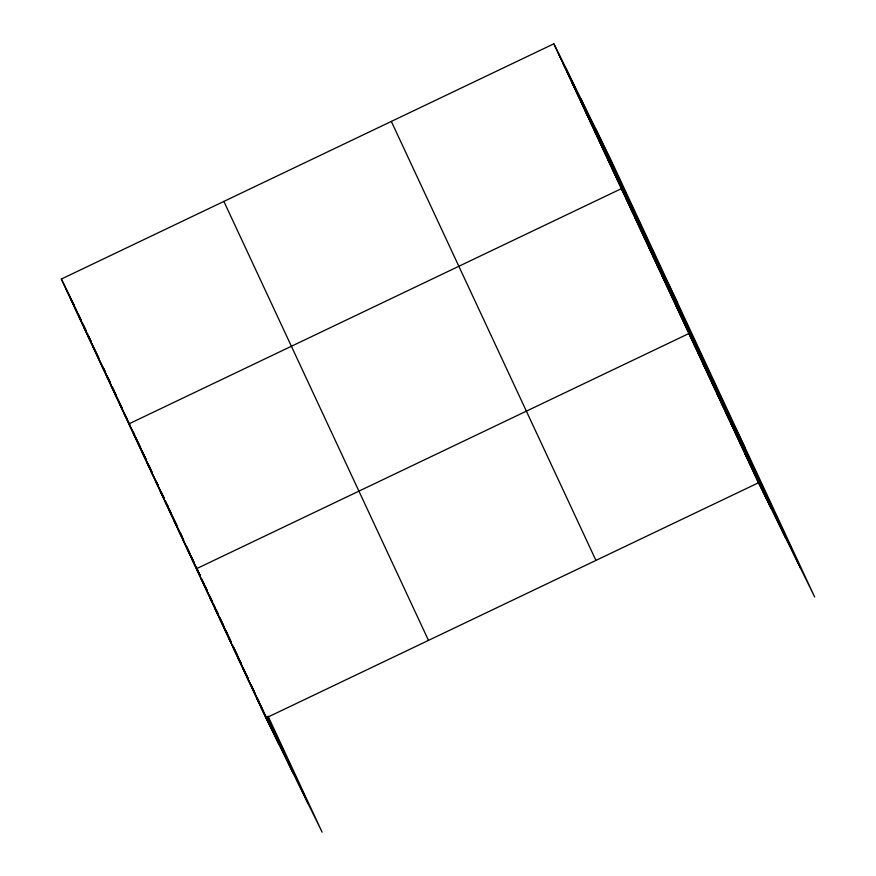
<?xml version="1.0" encoding="UTF-8"?>
<svg xmlns="http://www.w3.org/2000/svg" width="876" height="876" viewBox="0 0 876 876"><rect width="100%" height="100%" fill="white"/><g stroke="black" fill="none" stroke-linecap="round" stroke-linejoin="round"><path stroke-width="1.31" d="M268.034 716.119L322.138 832.2L265.954 718.013L61.342 279.039L553.862 43.8L610.046 157.987L814.658 596.961L758.474 482.775L553.862 43.8M265.954 718.013L758.474 482.775M558.362 53.458L570.999 79.136M562.863 63.116L575.499 88.794M567.363 72.774L580 98.451M571.864 82.432L584.5 108.109M576.364 92.089L589 117.767M580.865 101.747L593.512 127.425M585.376 111.405L598.012 137.083M589.877 121.063L602.513 146.741M594.377 130.721L607.013 156.399M598.877 140.379L611.514 166.057M603.378 150.037L616.014 175.715M607.878 159.684L620.515 185.373M612.379 169.342L625.015 195.03M616.879 179L629.515 204.688M677.575 302.855L621.38 188.658L128.86 423.896L141.496 449.585M625.88 198.315L638.516 224.004M630.381 207.973L643.028 233.662M634.892 217.631L647.528 243.309M639.392 227.289L652.029 252.967M643.893 236.947L656.529 262.625M648.393 246.605L661.03 272.283M652.894 256.263L665.53 281.941M657.394 265.921L670.03 291.599M661.895 275.579L674.531 301.256M666.395 285.237L679.031 310.914M670.896 294.894L683.532 320.572M675.396 304.552L688.032 330.23M679.896 314.21L692.544 339.888M684.408 323.868L697.044 349.546M745.093 447.713L688.908 333.526L196.388 568.765L207.218 590.774M693.54 343.469L706.176 369.157M698.183 353.422L710.819 379.1M702.815 363.376L715.451 389.053M707.458 373.318L720.094 399.007M712.089 383.272L724.726 408.95M716.732 393.225L729.369 418.903M721.375 403.168L734.011 428.857M726.007 413.122L738.643 438.799M730.65 423.075L743.286 448.753M735.282 433.018L747.918 458.706M739.924 442.971L752.561 468.649M744.556 452.925L757.192 478.603M749.199 462.867L761.835 488.556M753.831 472.821L766.467 498.499M61.342 279.039L73.978 304.717M65.842 288.697L76.672 310.706M70.343 298.355L81.172 320.364M74.843 308.013L86.275 331.248M79.344 317.67L87.173 333.57M88.367 336.012L91.378 342.122L87.48 333.69M83.844 327.328L95.878 351.78M88.345 336.986L98.583 357.769M92.845 346.644L104.879 371.095M97.356 356.302L109.993 381.98L107.737 377.151M101.857 365.96L110.88 384.301M112.084 386.743L114.493 391.638M106.357 375.618L122.366 408.534M110.858 385.265L122.29 408.501M115.358 394.923L127.392 419.385M119.859 404.581L130.086 425.375M124.359 414.238L134.586 435.033M133.36 433.554L140.587 448.227M141.792 450.68L145.996 459.243L142.065 450.79M137.861 443.212L150.497 468.89M142.361 452.87L151.997 472.438M146.872 462.528L158.304 485.764L156.694 482.172M151.373 472.186L161.6 492.98M162.805 495.422L164.009 497.864L161.195 491.83M155.873 481.844L164.294 498.97M167.305 505.08L168.51 507.522L165.695 501.488M160.374 491.502L173.01 517.179M164.874 501.16L177.51 526.837L173.568 518.395M169.375 510.817L182.011 536.495M173.875 520.475L183.5 540.043M178.375 530.133L189.807 553.369L186.511 546.153M182.876 539.791L194.308 563.027M187.376 549.449L195.808 566.564M197.012 569.017L200.013 575.127L196.082 566.673M191.877 559.107L200.308 576.222M201.513 578.675L204.513 584.785M201.02 578.707L212.452 601.943M205.663 588.661L218.299 614.339L216.23 609.915M210.295 598.615L222.931 624.292L219.843 617.657M214.938 608.557L227.574 634.246M219.569 618.511L231.001 641.747M224.212 628.464L230.826 641.911M232.03 644.364L236.849 654.142L233.75 647.506M228.844 638.407L237.878 656.759M239.082 659.201L241.48 664.096L239.936 660.778M233.487 648.36L243.112 667.928M238.119 658.314L248.357 679.097M242.761 668.257L254.193 691.492M247.404 678.21L258.836 701.446M252.036 688.164L264.07 712.615M256.679 698.106L269.315 723.795M261.311 708.06L273.947 733.738M595.68 128.783L800.292 567.757M580.865 98.692L785.476 537.656M566.498 69.478L771.11 508.452M391.331 121.425L595.943 560.399M223.873 201.414L428.484 640.378M267.574 716.754L307.772 802.996M266.676 716.513L292.956 772.895M78.479 314.375L81.293 320.408M82.979 324.032L86.352 331.281M96.48 353.006L98.736 357.835M103.237 367.493L104.923 371.117M112.237 386.809L116.179 395.262M133.053 431.474L134.751 435.098M135.868 437.507L136.995 439.927M137.554 441.132L139.81 445.961M148.81 465.276L152.194 472.514M169.068 508.737L171.324 513.566M180.325 532.871L183.697 540.12M191.012 555.811L193.826 561.845M205.083 585.989L207.327 590.818M209.539 595.549L212.627 602.184M213.656 604.396L215.2 607.703M223.446 625.398L224.475 627.61M226.03 630.928L230.662 640.871M237.363 655.248L238.907 658.566M243.55 668.519L245.608 672.932M246.123 674.038L248.182 678.462M251.281 685.098L255.398 693.945M257.456 698.369L259.526 702.782M260.041 703.888L262.614 709.418M264.672 713.841L278.59 743.691"/></g></svg>
